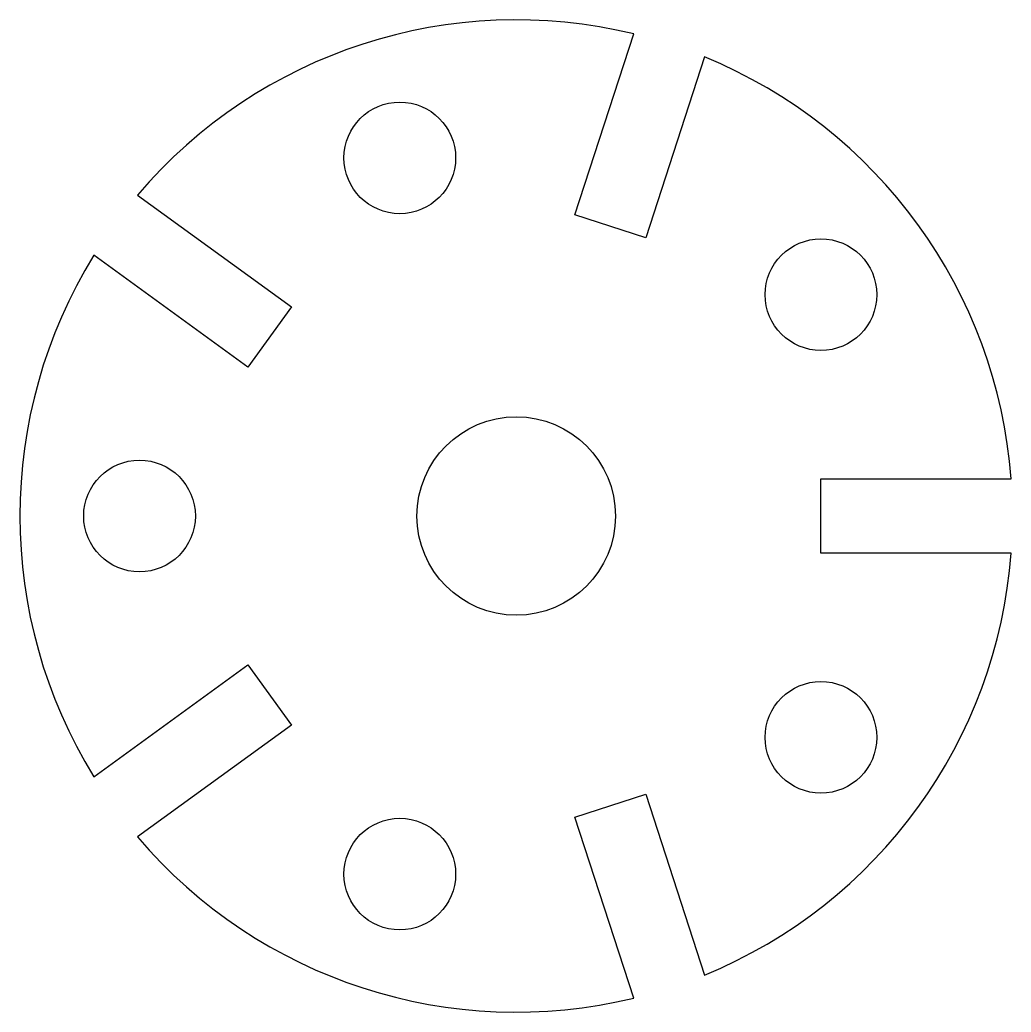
# Model space of a CAD drawing. Header units: millimetres. Extents: x -10 to 10, y -10 to 10.
import ezdxf

# ---------------------------------------------------------------- set-up
doc = ezdxf.new("R2010")
doc.units = ezdxf.units.MM
doc.layers.get('0').update_dxf_attribs({"linetype": 'CONTINUOUS'})

msp = doc.modelspace()

# ---------------------------------------------------------------- linework, layer by layer
msp.add_lwpolyline([(2.611, -5.608), (3.795, -9.252, 0.283903), (9.972, -0.75), (6.14, -0.75), (6.14, 0.75), (9.972, 0.75, 0.283903), (3.795, 9.252), (2.611, 5.608), (1.184, 6.071), (2.368, 9.716, 0.283903), (-7.627, 6.468), (-4.527, 4.216), (-5.408, 3.002), (-8.508, 5.255, 0.283903), (-8.508, -5.255), (-5.408, -3.002), (-4.527, -4.216), (-7.627, -6.468, 0.283903), (2.368, -9.716), (1.184, -6.071)], format="xyb", close=True)
for centre, radius in [((-2.345, 7.218), 1.125), ((6.14, 4.461), 1.125), ((0, 0), 2), ((-7.589, 0), 1.125), ((6.14, -4.461), 1.125), ((-2.345, -7.218), 1.125)]:
    msp.add_circle(centre, radius)

doc.saveas('drawing.dxf')
